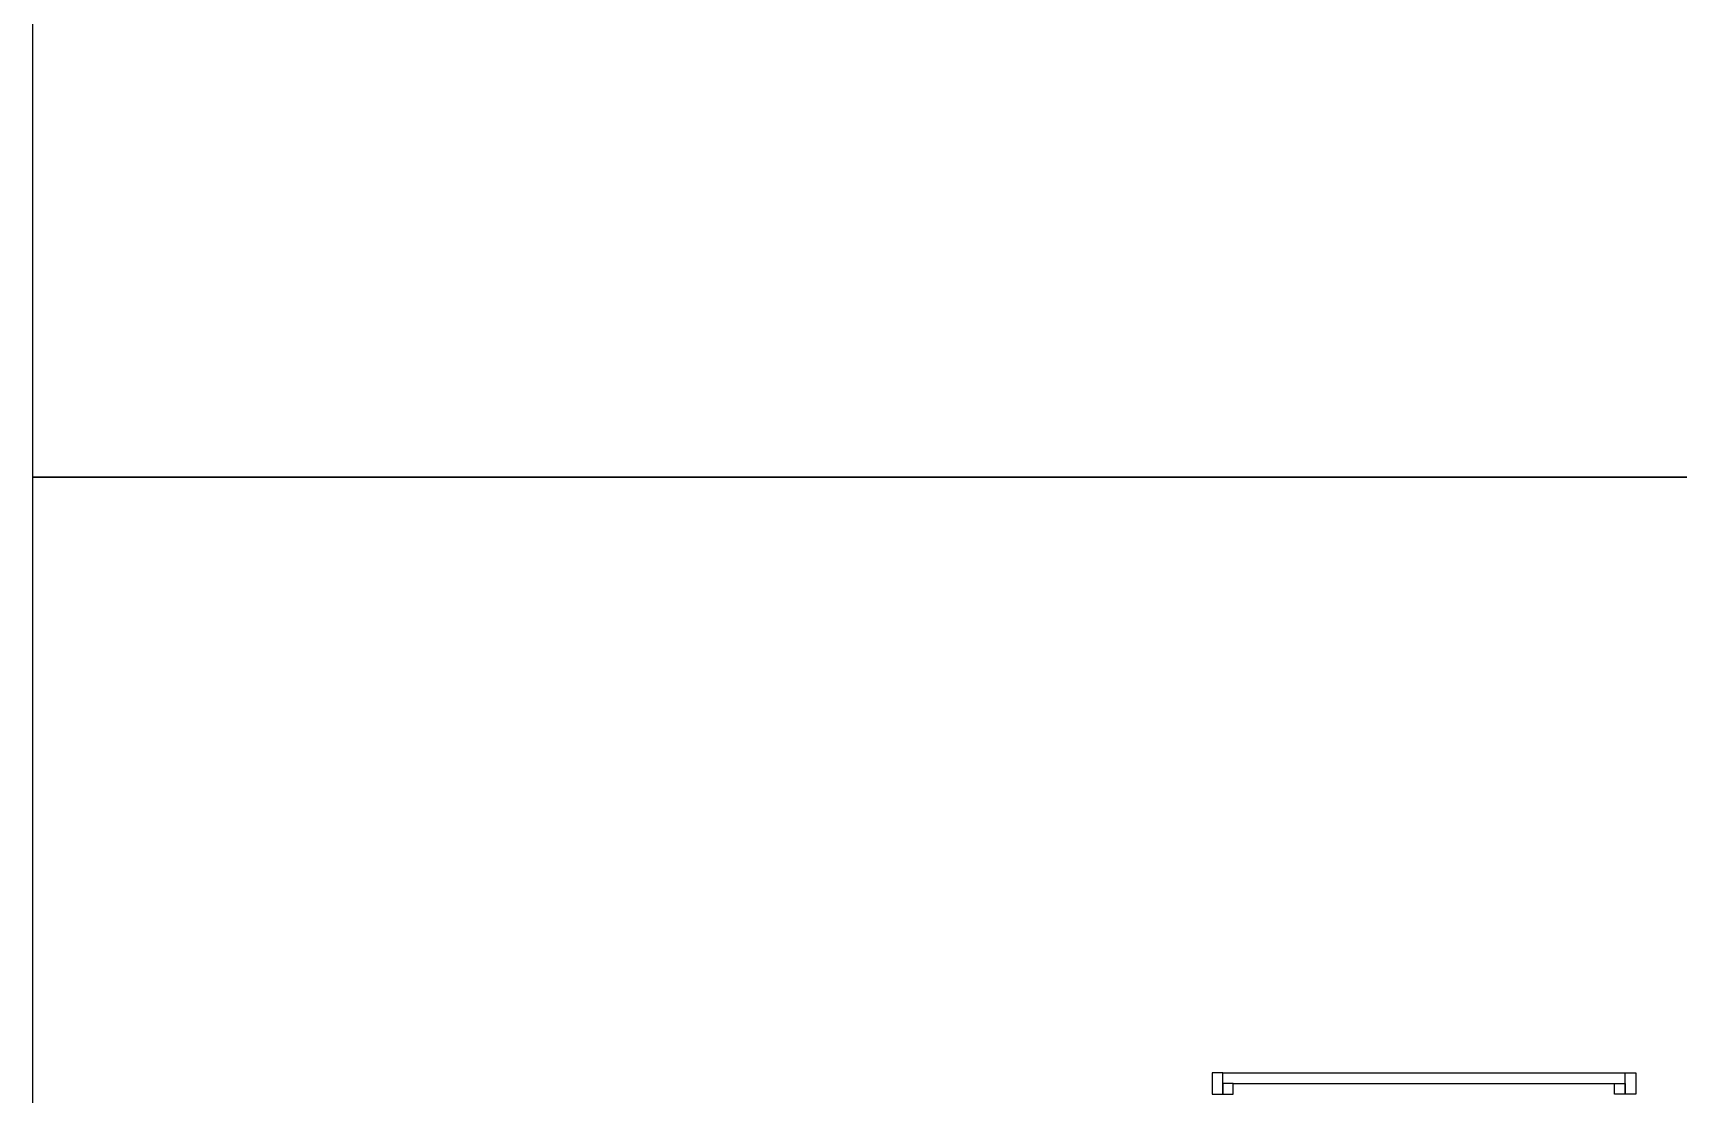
# Model space of a CAD drawing. Header units: millimetres. Extents: x -28014 to 297841, y -81741 to 47579.
# Drawn here: x 78966 to 86733, y -23159 to -18150 of the extents above; entities that cross this region are included whole.
import ezdxf

# ---------------------------------------------------------------- set-up
doc = ezdxf.new("R2010")
doc.units = ezdxf.units.MM
doc.header["$MEASUREMENT"] = 0
doc.layers.add('DS-4BS-墙体完成面', color=20, linetype='Continuous')
doc.layers.add('装饰', color=152, linetype='Continuous')

msp = doc.modelspace()

# ---------------------------------------------------------------- linework, layer by layer
at = {"layer": 'DS-4BS-墙体完成面', "color": 2}
for points in [[(78966.285, -186.044), (128005.632, -186.044), (128005.632, -20247.47), (78966.285, -20247.47)], [(78966.285, -20247.47), (128005.632, -20247.47), (128005.632, -36113.89), (78966.285, -36113.89)]]:
    msp.add_lwpolyline(points, close=True, dxfattribs=at)
at = {"layer": '装饰'}
for points in [[(84533.221, -23059.028), (84533.221, -23159.028), (84583.221, -23159.028), (84583.221, -23059.028)], [(86533.221, -23059.028), (86533.221, -23159.028), (86483.221, -23159.028), (86483.221, -23059.028)], [(84583.221, -23159.028), (84633.221, -23159.028), (84633.221, -23109.028), (84583.221, -23109.028)], [(86483.221, -23159.028), (86433.221, -23159.028), (86433.221, -23109.028), (86483.221, -23109.028)]]:
    msp.add_lwpolyline(points, close=True, dxfattribs=at)
for points in [[(84583.221, -23059.028), (86483.221, -23059.028)], [(84633.221, -23109.028), (86433.221, -23109.028)]]:
    msp.add_lwpolyline(points, dxfattribs=at)

doc.saveas('drawing.dxf')
